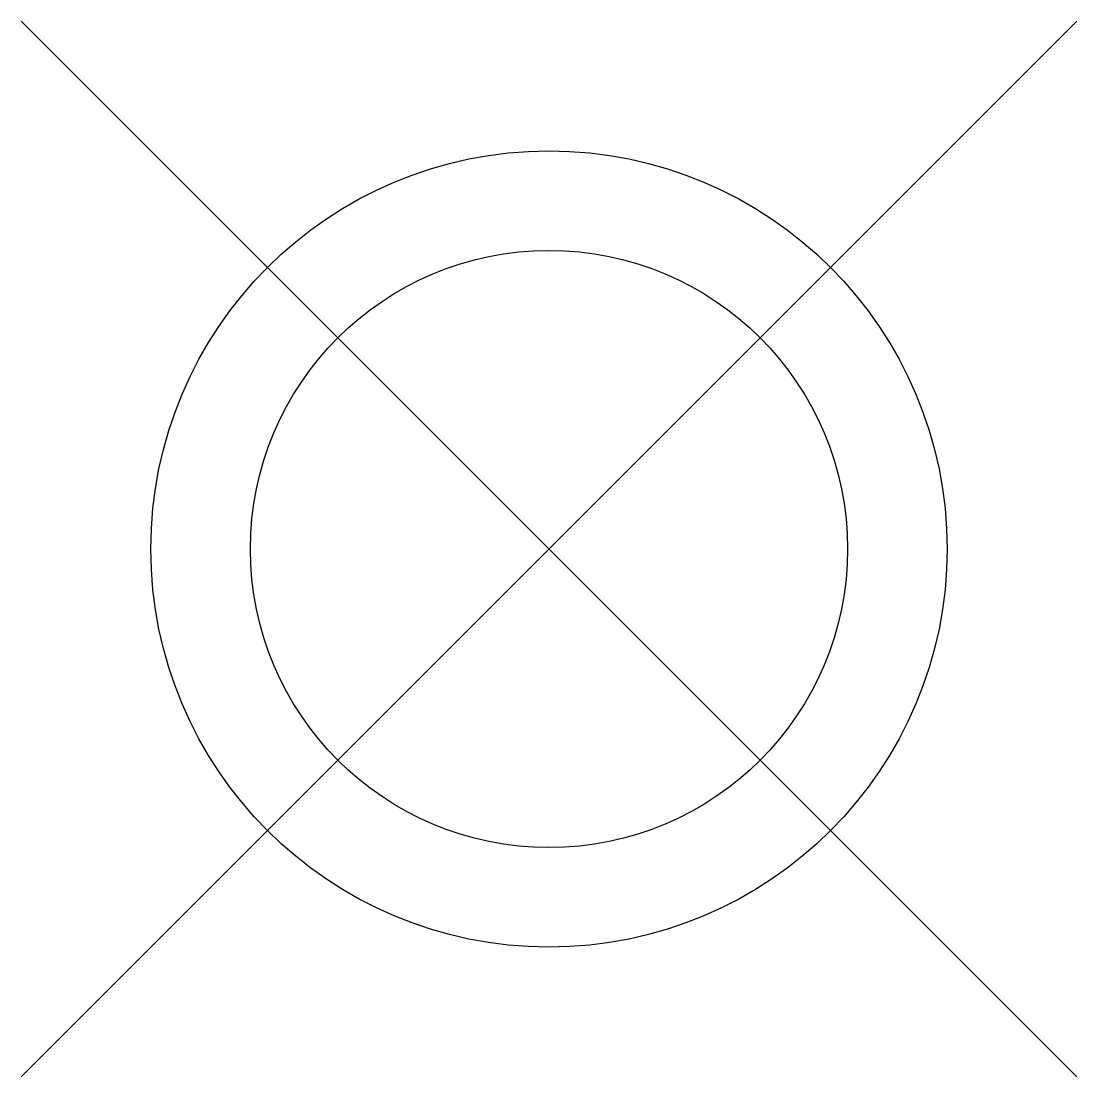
# Model space of a CAD drawing. Extents: x -2.65 to 2.65, y -2.65 to 2.65.
import ezdxf

# ---------------------------------------------------------------- set-up
doc = ezdxf.new("R2010")
doc.units = 0
doc.header["$LTSCALE"] = 0.2

msp = doc.modelspace()

# ---------------------------------------------------------------- linework, layer by layer
at = {"ltscale": 0.1, "flags": 128}
for points in [[(-2.6517, 2.6517), (2.6517, -2.6517)], [(2.6517, 2.6517), (-2.6517, -2.6517)]]:
    msp.add_lwpolyline(points, dxfattribs=at)
at = {"lineweight": -3}
for radius in [2, 1.5]:
    msp.add_circle((0, 0), radius, dxfattribs=at)

doc.saveas('drawing.dxf')
